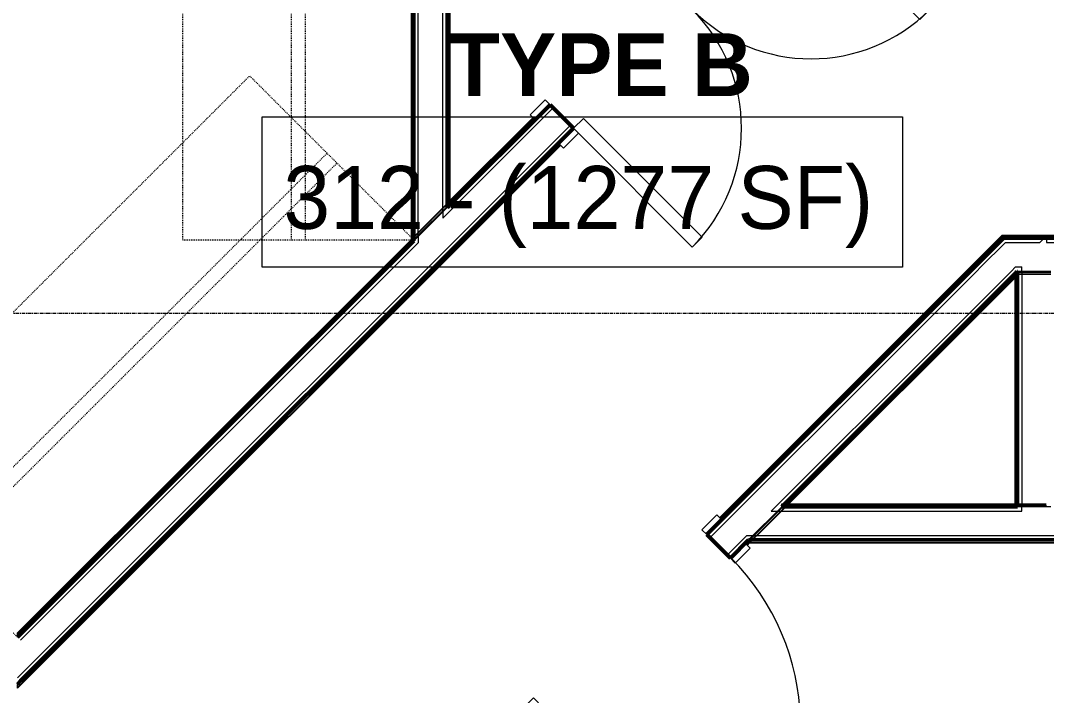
# Model space of a CAD drawing. Header units: inches. Extents: x -4235 to -464, y 9767 to 12347.
# Drawn here: x -2408.5 to -2261.9, y 11792.6 to 11889.1 of the extents above; entities that cross this region are included whole.
import ezdxf

# ---------------------------------------------------------------- set-up
doc = ezdxf.new("R2010")
doc.units = ezdxf.units.IN
doc.header["$MEASUREMENT"] = 0
doc.linetypes.add('Dash', pattern=[0.25, 0.125, -0.125])
doc.linetypes.add('Grid Line 1_2_', pattern=[0.875, 0.5, -0.125, 0.125, -0.125])
for name, color, linetype, lineweight in [('0-1', 170, 'Continuous', 5), ('0-2', 10, 'Continuous', 9), ('A-AREA-IDEN', 2, 'Continuous', 9), ('A-DOOR-1', 7, 'Continuous', 9), ('A-DOOR-2', 130, 'Continuous', 20), ('A-DOOR-FRAM-1', 130, 'Continuous', 20), ('A-WALL-1', 250, 'Continuous', 50), ('A-WALL-2', 50, 'Continuous', 13), ('A-WALL-3', 10, 'Continuous', 9), ('A-WALL-4', 254, 'Continuous', 9), ('A-WALL-5', 7, 'Continuous', 9), ('Q-CASE-HDLN-1', 7, 'Dash', 9), ('S-GRID-1', 1, 'Grid Line 1_2_', 9)]:
    doc.layers.add(name, color=color, linetype=linetype, lineweight=lineweight)
doc.styles.add('Century Gothic', font='ufonts.com_century-gothic.ttf', dxfattribs={"height": 9})
doc.styles.add('Century Gothic_B', font='GOTHICB.TTF', dxfattribs={"height": 9})

# ---------------------------------------------------------------- blocks, each defined once
blk = doc.blocks.new('Basic Wall _ INT - W4BØF - _5_8 GYP - 2X4 WOOD_BATT_ - 5_8 GYP_ - ___-2686741-BACKGROUND - 3RD FLOOR')
at = {"layer": 'A-WALL-3'}
for p, q in [((-2332.85, 11877.01), (-2334.97, 11874.89)), ((-2351.65, 11858.71), (-2347.55, 11862.8)), ((-2347.4, 11862.95), (-2347.35, 11863.01)), ((-2347.35, 11863.01), (-2347.25, 11863.1)), ((-2347.25, 11863.1), (-2347.14, 11863.22)), ((-2347.55, 11862.31), (-2352.3, 11857.56)), ((-2352.3, 11858.06), (-2351.68, 11858.68)), ((-2352.71, 11857.64), (-2352.59, 11857.76)), ((-2352.59, 11857.76), (-2352.5, 11857.85)), ((-2352.5, 11857.85), (-2352.44, 11857.91)), ((-2408.95, 11801.5), (-2408.95, 11801.41)), ((-2408.95, 11801.41), (-2408.95, 11801.2)), ((-2408.95, 11801.2), (-2408.95, 11801.11)), ((-2408.95, 11800.94), (-2408.95, 11800.91))]:
    blk.add_line(p, q, dxfattribs=at)
at = {"layer": 'A-WALL-4'}
for p, q in [((-2334.97, 11874.89), (-2347.55, 11862.31)), ((-2347.14, 11863.22), (-2335.21, 11875.14)), ((-2347.55, 11862.49), (-2351.67, 11858.37)), ((-2351.64, 11858.8), (-2347.55, 11862.89)), ((-2347.4, 11863.04), (-2347.35, 11863.1)), ((-2347.35, 11863.1), (-2347.25, 11863.19)), ((-2347.25, 11863.19), (-2347.14, 11863.31)), ((-2352.3, 11858.14), (-2351.68, 11858.77)), ((-2351.68, 11858.36), (-2352.3, 11857.74)), ((-2408.95, 11801.41), (-2352.71, 11857.64)), ((-2352.3, 11857.56), (-2408.95, 11800.91)), ((-2352.71, 11857.73), (-2352.59, 11857.85)), ((-2352.59, 11857.85), (-2352.5, 11857.94)), ((-2352.5, 11857.94), (-2352.44, 11858))]:
    blk.add_line(p, q, dxfattribs=at)
at = {"layer": 'A-WALL-5'}
for p, q in [((-2335.05, 11874.98), (-2347.55, 11862.49)), ((-2347.14, 11863.31), (-2335.26, 11875.18)), ((-2352.3, 11857.74), (-2408.95, 11801.09)), ((-2408.95, 11801.5), (-2352.71, 11857.73))]:
    blk.add_line(p, q, dxfattribs=at)
at = {"layer": 'A-WALL-5', "flags": 128}
for points in [[(-2408.95, 11801.09), (-2408.95, 11801.12), (-2408.95, 11801.2), (-2408.95, 11801.33), (-2408.95, 11801.5)], [(-2408.95, 11800.97), (-2408.95, 11801), (-2408.95, 11801.03), (-2408.95, 11801.05), (-2408.95, 11801.07), (-2408.95, 11801.08), (-2408.95, 11801.09)]]:
    blk.add_lwpolyline(points, dxfattribs=at)
blk = doc.blocks.new('Basic Wall _ INT - W4BØF - _5_8 GYP - 2X4 WOOD_BATT_ - 5_8 GYP_ - ___-2686742-BACKGROUND - 3RD FLOOR')
at = {"layer": 'A-WALL-3'}
for p, q in [((-2293.42, 11909.72), (-2295.55, 11907.6)), ((-2292.3, 11910.81), (-2292.32, 11910.82)), ((-2292.12, 11910.73), (-2292.18, 11910.76)), ((-2291.97, 11910.67), (-2292.12, 11910.73)), ((-2291.91, 11910.65), (-2291.97, 11910.67)), ((-2329.49, 11873.65), (-2331.61, 11871.53)), ((-2408.95, 11794.19), (-2408.95, 11794.16)), ((-2408.95, 11794), (-2408.95, 11793.91)), ((-2408.95, 11793.9), (-2408.95, 11793.7)), ((-2408.95, 11793.7), (-2408.95, 11793.61))]:
    blk.add_line(p, q, dxfattribs=at)
at = {"layer": 'A-WALL-4'}
for p, q in [((-2292.32, 11910.82), (-2293.42, 11909.72)), ((-2293.18, 11909.47), (-2291.97, 11910.67)), ((-2331.61, 11871.53), (-2408.95, 11794.19)), ((-2408.95, 11793.7), (-2331.36, 11871.29))]:
    blk.add_line(p, q, dxfattribs=at)
at = {"layer": 'A-WALL-5'}
for p, q in [((-2293.34, 11909.63), (-2292.2, 11910.77)), ((-2293.13, 11909.42), (-2291.91, 11910.65)), ((-2408.95, 11794.02), (-2331.52, 11871.44)), ((-2408.95, 11793.61), (-2331.32, 11871.24))]:
    blk.add_line(p, q, dxfattribs=at)
at = {"layer": 'A-WALL-5', "flags": 128}
for points in [[(-2292.28, 11910.8), (-2292.26, 11910.79), (-2292.24, 11910.78), (-2292.22, 11910.78), (-2292.21, 11910.77), (-2292.2, 11910.77), (-2292.2, 11910.77)], [(-2292.2, 11910.77), (-2292.18, 11910.76), (-2292.12, 11910.73), (-2292.03, 11910.7), (-2291.91, 11910.65)], [(-2408.95, 11794.02), (-2408.95, 11794.02), (-2408.95, 11794.03), (-2408.95, 11794.05), (-2408.95, 11794.07), (-2408.95, 11794.1), (-2408.95, 11794.13)], [(-2408.95, 11793.61), (-2408.95, 11793.78), (-2408.95, 11793.91), (-2408.95, 11793.99), (-2408.95, 11794.02)]]:
    blk.add_lwpolyline(points, dxfattribs=at)
blk = doc.blocks.new('OD_CW_Closet - OD_CW_Closet-2069093-BACKGROUND - 3RD FLOOR')
at = {"layer": 'Q-CASE-HDLN-1'}
for p, q in [((0.74, -24), (0.74, 9.27)), ((0.74, 9.27), (80.94, 9.27)), ((80.94, 9.27), (80.94, -24)), ((0.74, -6.37), (80.94, -6.37)), ((0.74, -8.37), (80.94, -8.37)), ((80.94, -24), (0.74, -24))]:
    blk.add_line(p, q, dxfattribs=at)
blk = doc.blocks.new('OD_CW_Closet - OD_CW_Closet-3116680-BACKGROUND - 3RD FLOOR')
at = {"layer": 'Q-CASE-HDLN-1'}
for p, q in [((0.74, -24), (0.74, 9)), ((0.74, 9), (78.86, 9)), ((78.86, 9), (78.86, -24)), ((0.74, -6.5), (78.86, -6.5)), ((0.74, -8.5), (78.86, -8.5)), ((78.86, -24), (0.74, -24))]:
    blk.add_line(p, q, dxfattribs=at)
blk = doc.blocks.new('Basic Wall _ INT - W4BØF - _5_8 GYP - 2X4 WOOD_BATT_ - 5_8 GYP_ - ___-2686743-BACKGROUND - 3RD FLOOR')
at = {"layer": 'A-WALL-3'}
for p, q in [((-2352.3, 11935.77), (-2352.32, 11935.75)), ((-2352.65, 11935.42), (-2352.71, 11935.36)), ((-2352.5, 11935.57), (-2352.65, 11935.42)), ((-2352.44, 11935.63), (-2352.5, 11935.57)), ((-2352.71, 11857.56), (-2352.65, 11857.56)), ((-2352.65, 11857.79), (-2352.65, 11857.67)), ((-2352.65, 11857.62), (-2352.65, 11857.56)), ((-2352.58, 11857.56), (-2352.52, 11857.56)), ((-2352.32, 11857.56), (-2352.3, 11857.56))]:
    blk.add_line(p, q, dxfattribs=at)
at = {"layer": 'A-WALL-4'}
for p, q in [((-2352.3, 11857.56), (-2352.3, 11935.77)), ((-2352.65, 11935.42), (-2352.65, 11857.79)), ((-2352.71, 11857.73), (-2352.71, 11857.61)), ((-2352.62, 11857.56), (-2352.71, 11857.56)), ((-2352.52, 11857.56), (-2352.58, 11857.56)), ((-2352.42, 11857.56), (-2352.44, 11857.56)), ((-2352.36, 11857.56), (-2352.42, 11857.56))]:
    blk.add_line(p, q, dxfattribs=at)
at = {"layer": 'A-WALL-5'}
for p, q in [((-2352.34, 11935.73), (-2352.3, 11935.77)), ((-2352.71, 11935.36), (-2352.71, 11857.73)), ((-2352.42, 11935.65), (-2352.42, 11857.56)), ((-2352.34, 11857.56), (-2352.36, 11857.56)), ((-2352.3, 11857.56), (-2352.34, 11857.56))]:
    blk.add_line(p, q, dxfattribs=at)
at = {"layer": 'A-WALL-5', "flags": 128}
for points in [[(-2352.71, 11935.36), (-2352.59, 11935.48), (-2352.5, 11935.57), (-2352.44, 11935.63), (-2352.42, 11935.65)], [(-2352.42, 11935.65), (-2352.42, 11935.65), (-2352.41, 11935.66), (-2352.4, 11935.67), (-2352.38, 11935.69), (-2352.36, 11935.71), (-2352.34, 11935.73)]]:
    blk.add_lwpolyline(points, dxfattribs=at)
blk = doc.blocks.new('Basic Wall _ INT - W4BØF - _5_8 GYP - 2X4 WOOD_BATT_ - 5_8 GYP_ - ___-2686744-BACKGROUND - 3RD FLOOR')
at = {"layer": 'A-WALL-3'}
for p, q in [((-2347.52, 11932), (-2347.55, 11932.02)), ((-2347.35, 11931.82), (-2347.41, 11931.88)), ((-2347.2, 11931.67), (-2347.34, 11931.82)), ((-2347.14, 11931.61), (-2347.2, 11931.67)), ((-2347.2, 11863.25), (-2347.2, 11863.11)), ((-2347.2, 11863.08), (-2347.2, 11862.97)), ((-2347.2, 11862.95), (-2347.2, 11862.88)), ((-2347.2, 11862.72), (-2347.2, 11862.66)), ((-2347.2, 11862.64), (-2347.2, 11862.31)), ((-2347.55, 11862.31), (-2347.52, 11862.31)), ((-2347.41, 11862.31), (-2347.35, 11862.31)), ((-2347.34, 11862.31), (-2347.2, 11862.31)), ((-2347.2, 11862.31), (-2347.14, 11862.31))]:
    blk.add_line(p, q, dxfattribs=at)
at = {"layer": 'A-WALL-4'}
for p, q in [((-2347.55, 11862.31), (-2347.55, 11932.02)), ((-2347.2, 11931.67), (-2347.2, 11863.25)), ((-2347.14, 11863.31), (-2347.14, 11863.17)), ((-2347.14, 11863.14), (-2347.14, 11863.03)), ((-2347.14, 11863.01), (-2347.14, 11862.94)), ((-2347.14, 11862.78), (-2347.14, 11862.72)), ((-2347.14, 11862.7), (-2347.14, 11862.31)), ((-2347.51, 11862.31), (-2347.55, 11862.31)), ((-2347.45, 11862.31), (-2347.51, 11862.31)), ((-2347.43, 11862.31), (-2347.45, 11862.31)), ((-2347.42, 11862.31), (-2347.43, 11862.31)), ((-2347.42, 11862.31), (-2347.42, 11862.43)), ((-2347.25, 11862.31), (-2347.42, 11862.31)), ((-2347.14, 11862.31), (-2347.25, 11862.31))]:
    blk.add_line(p, q, dxfattribs=at)
at = {"layer": 'A-WALL-5'}
for p, q in [((-2347.42, 11862.43), (-2347.42, 11931.9)), ((-2347.14, 11931.61), (-2347.14, 11863.31))]:
    blk.add_line(p, q, dxfattribs=at)
at = {"layer": 'A-WALL-5', "flags": 128}
for points in [[(-2347.51, 11931.98), (-2347.48, 11931.96), (-2347.46, 11931.94), (-2347.45, 11931.92), (-2347.43, 11931.91), (-2347.43, 11931.9), (-2347.42, 11931.9)], [(-2347.42, 11931.9), (-2347.4, 11931.88), (-2347.35, 11931.82), (-2347.25, 11931.73), (-2347.14, 11931.61)]]:
    blk.add_lwpolyline(points, dxfattribs=at)
blk = doc.blocks.new('SWING - DOUBLE - FLUSH - 4-0 x 6-8 - DUMMY-3207495-BACKGROUND - 3RD FLOOR')
at = {"layer": 'A-DOOR-1'}
for p, q in [((-27, 2.375), (-27, 3.375)), ((-27, 3.375), (-24, 3.375)), ((-24, 3.375), (-24, 2.375)), ((24, 2.375), (24, 3.375)), ((24, 3.375), (27, 3.375)), ((27, 3.375), (27, 2.375)), ((-24, 2.375), (-27, 2.375)), ((27, 2.375), (24, 2.375)), ((-27, -2.375), (-24, -2.375)), ((-27, -3.375), (-27, -2.375)), ((-24, -2.375), (-24, -3.375)), ((24, -2.375), (27, -2.375)), ((24, -3.375), (24, -2.375)), ((27, -2.375), (27, -3.375)), ((-24, -3.375), (-27, -3.375)), ((27, -3.375), (24, -3.375))]:
    blk.add_line(p, q, dxfattribs=at)
for centre, start, end in [((-24, -2.375), 270, 0), ((24, -2.375), 180, 270)]:
    blk.add_arc(centre, 24, start, end, dxfattribs=at)
at = {"layer": 'A-DOOR-2'}
for p, q in [((-22, -2.375), (-24, -2.375)), ((-22, -26.375), (-22, -2.375)), ((22, -2.375), (24, -2.375)), ((22, -26.375), (22, -2.375)), ((-24, -3.375), (-24, -26.375)), ((24, -3.375), (24, -26.375)), ((-24, -26.375), (-22, -26.375)), ((24, -26.375), (22, -26.375))]:
    blk.add_line(p, q, dxfattribs=at)
blk = doc.blocks.new('Basic Wall _ INT - W4BØF - _5_8 GYP - 2X4 WOOD_BATT_ - 5_8 GYP_ - ___-2694724-BACKGROUND - 3RD FLOOR')
at = {"layer": 'A-WALL-3'}
for p, q in [((-2268.22, 11858.37), (-2268.2, 11858.31)), ((-2268.2, 11858.31), (-2268.14, 11858.16)), ((-2268.13, 11858.16), (-2268.11, 11858.09)), ((-2268.06, 11857.98), (-2268.05, 11857.95))]:
    blk.add_line(p, q, dxfattribs=at)
at = {"layer": 'A-WALL-4'}
for p, q in [((-2268.2, 11858.31), (-2243.94, 11858.31)), ((-2243.53, 11857.95), (-2268.05, 11857.95))]:
    blk.add_line(p, q, dxfattribs=at)
at = {"layer": 'A-WALL-5'}
for p, q in [((-2268.22, 11858.37), (-2243.94, 11858.37)), ((-2243.52, 11858.08), (-2268.1, 11858.08))]:
    blk.add_line(p, q, dxfattribs=at)
at = {"layer": 'A-WALL-5', "flags": 128}
for points in [[(-2268.1, 11858.08), (-2268.11, 11858.1), (-2268.13, 11858.16), (-2268.17, 11858.25), (-2268.22, 11858.37)], [(-2268.07, 11858), (-2268.08, 11858.02), (-2268.09, 11858.04), (-2268.09, 11858.06), (-2268.1, 11858.07), (-2268.1, 11858.08), (-2268.1, 11858.08)]]:
    blk.add_lwpolyline(points, dxfattribs=at)
blk = doc.blocks.new('Basic Wall _ INT - W4BØF - _5_8 GYP - 2X4 WOOD_BATT_ - 5_8 GYP_ - ___-2694723-BACKGROUND - 3RD FLOOR')
at = {"layer": 'A-WALL-3'}
for p, q in [((-2266.08, 11853.2), (-2266.07, 11853.18)), ((-2261.29, 11853.2), (-2266.04, 11853.2)), ((-2266.03, 11853.06), (-2266, 11853)), ((-2266, 11853), (-2265.94, 11852.85)), ((-2265.94, 11852.85), (-2265.91, 11852.79)), ((-2265.94, 11852.85), (-2265.41, 11852.85)), ((-2265.37, 11852.85), (-2261.29, 11852.85))]:
    blk.add_line(p, q, dxfattribs=at)
at = {"layer": 'A-WALL-4'}
for p, q in [((-2266.03, 11853.08), (-2265.41, 11853.08)), ((-2265.91, 11852.79), (-2265.41, 11852.79)), ((-2265.4, 11853.08), (-2261.29, 11853.08)), ((-2265.37, 11852.79), (-2261.29, 11852.79))]:
    blk.add_line(p, q, dxfattribs=at)
at = {"layer": 'A-WALL-4', "flags": 128}
for points in [[(-2266.04, 11853.09), (-2266.04, 11853.1), (-2266.05, 11853.12), (-2266.06, 11853.14)], [(-2266.03, 11853.08), (-2266.03, 11853.08), (-2266.04, 11853.09)], [(-2265.91, 11852.79), (-2265.96, 11852.91), (-2266, 11853), (-2266.02, 11853.06), (-2266.03, 11853.08)]]:
    blk.add_lwpolyline(points, dxfattribs=at)
at = {"layer": 'A-WALL-5'}
blk.add_line((-2266.06, 11853.14), (-2266.07, 11853.16), dxfattribs=at)
blk = doc.blocks.new('Basic Wall _ INT - W4BØF - _5_8 GYP - 2X4 WOOD_BATT_ - 5_8 GYP_ - ___-2694725-BACKGROUND - 3RD FLOOR')
at = {"layer": 'A-WALL-3'}
for p, q in [((-2304.48, 11814.8), (-2304.48, 11814.78)), ((-2304.48, 11814.7), (-2304.48, 11814.72)), ((-2304.48, 11814.6), (-2304.48, 11814.52)), ((-2304.48, 11814.51), (-2304.48, 11814.45)), ((-2304.48, 11814.45), (-2304.48, 11814.39)), ((-2304.48, 11814.45), (-2304.42, 11814.45)), ((-2304.41, 11814.45), (-2304.25, 11814.45))]:
    blk.add_line(p, q, dxfattribs=at)
at = {"layer": 'A-WALL-4'}
for p, q in [((-2258.07, 11814.8), (-2304.48, 11814.8)), ((-2304.48, 11814.72), (-2304.48, 11814.74)), ((-2304.48, 11814.69), (-2304.48, 11814.7)), ((-2304.48, 11814.68), (-2304.48, 11814.69)), ((-2304.48, 11814.66), (-2304.48, 11814.68)), ((-2304.48, 11814.68), (-2304.48, 11814.68)), ((-2304.48, 11814.52), (-2304.48, 11814.6)), ((-2304.48, 11814.39), (-2304.48, 11814.51)), ((-2304.47, 11814.39), (-2304.31, 11814.39)), ((-2304.25, 11814.45), (-2258.07, 11814.45))]:
    blk.add_line(p, q, dxfattribs=at)
at = {"layer": 'A-WALL-5'}
for p, q in [((-2304.48, 11814.76), (-2304.48, 11814.8)), ((-2304.48, 11814.74), (-2304.48, 11814.76)), ((-2304.48, 11814.68), (-2258.07, 11814.68)), ((-2304.31, 11814.39), (-2258.07, 11814.39))]:
    blk.add_line(p, q, dxfattribs=at)
blk = doc.blocks.new('Basic Wall _ INT - W4BØF - _5_8 GYP - 2X4 WOOD_BATT_ - 5_8 GYP_ - ___-2694726-BACKGROUND - 3RD FLOOR')
at = {"layer": 'A-WALL-3'}
for p, q in [((-2299.73, 11819.97), (-2299.73, 11819.91)), ((-2299.73, 11819.91), (-2299.73, 11819.76)), ((-2299.73, 11819.91), (-2299.4, 11819.91)), ((-2299.73, 11819.76), (-2299.73, 11819.69)), ((-2299.73, 11819.58), (-2299.73, 11819.55)), ((-2299.38, 11819.91), (-2299.32, 11819.91)), ((-2299.16, 11819.91), (-2299.1, 11819.91)), ((-2299.07, 11819.91), (-2298.97, 11819.91)), ((-2298.93, 11819.91), (-2298.8, 11819.91)), ((-2266.45, 11819.91), (-2266.33, 11819.91)), ((-2266.33, 11819.91), (-2266.24, 11819.91)), ((-2266.24, 11819.91), (-2266.18, 11819.91)), ((-2266.04, 11819.91), (-2261.95, 11819.91)), ((-2261.29, 11819.55), (-2266.04, 11819.55))]:
    blk.add_line(p, q, dxfattribs=at)
at = {"layer": 'A-WALL-4'}
for p, q in [((-2299.73, 11819.68), (-2299.73, 11819.97)), ((-2299.73, 11819.97), (-2299.34, 11819.97)), ((-2299.32, 11819.97), (-2299.26, 11819.97)), ((-2299.1, 11819.97), (-2299.03, 11819.97)), ((-2299.01, 11819.97), (-2298.9, 11819.97)), ((-2298.87, 11819.97), (-2298.73, 11819.97)), ((-2266.45, 11819.97), (-2266.33, 11819.97)), ((-2266.33, 11819.97), (-2266.24, 11819.97)), ((-2266.24, 11819.97), (-2266.18, 11819.97)), ((-2266.04, 11819.97), (-2261.95, 11819.97)), ((-2299.61, 11819.68), (-2299.73, 11819.68)), ((-2299.73, 11819.6), (-2299.73, 11819.68)), ((-2299.73, 11819.55), (-2299.73, 11819.6)), ((-2266.04, 11819.55), (-2299.73, 11819.55)), ((-2298.8, 11819.91), (-2266.45, 11819.91)), ((-2261.92, 11819.68), (-2266.04, 11819.68))]:
    blk.add_line(p, q, dxfattribs=at)
at = {"layer": 'A-WALL-5'}
for p, q in [((-2298.73, 11819.97), (-2266.45, 11819.97)), ((-2266.04, 11819.68), (-2299.61, 11819.68))]:
    blk.add_line(p, q, dxfattribs=at)
blk = doc.blocks.new('Basic Wall _ INT - W4BØF - _5_8 GYP - 2X4 WOOD_BATT_ - 5_8 GYP_ - ___-2694730-BACKGROUND - 3RD FLOOR')
at = {"layer": 'A-WALL-3'}
for p, q in [((-2266.33, 11852.46), (-2266.45, 11852.34)), ((-2266.24, 11852.55), (-2266.33, 11852.46)), ((-2266.18, 11852.61), (-2266.24, 11852.55)), ((-2266.07, 11853.18), (-2266.08, 11853.2)), ((-2265.94, 11852.85), (-2266.04, 11852.76)), ((-2266, 11853), (-2266.03, 11853.06)), ((-2265.94, 11852.85), (-2266, 11853)), ((-2265.91, 11852.79), (-2265.94, 11852.85)), ((-2298.83, 11819.97), (-2298.94, 11819.85)), ((-2304.48, 11814.8), (-2299.73, 11819.55)), ((-2299.86, 11818.93), (-2303.36, 11815.43)), ((-2299.24, 11819.55), (-2299.85, 11818.94)), ((-2299.04, 11819.76), (-2299.09, 11819.7)), ((-2298.94, 11819.85), (-2299.03, 11819.76)), ((-2307.08, 11812.21), (-2304.96, 11814.33)), ((-2304.28, 11814.51), (-2304.37, 11814.42)), ((-2304.19, 11814.6), (-2304.28, 11814.51)), ((-2304.13, 11814.66), (-2304.19, 11814.6)), ((-2303.37, 11815.42), (-2303.99, 11814.8))]:
    blk.add_line(p, q, dxfattribs=at)
at = {"layer": 'A-WALL-4'}
for p, q in [((-2299.73, 11819.55), (-2266.08, 11853.2)), ((-2266.45, 11852.34), (-2298.83, 11819.97)), ((-2266.33, 11852.37), (-2266.45, 11852.25)), ((-2266.24, 11852.46), (-2266.33, 11852.37)), ((-2266.18, 11852.52), (-2266.24, 11852.47)), ((-2266.06, 11853.14), (-2266.05, 11853.12)), ((-2265.91, 11852.79), (-2266.04, 11852.67)), ((-2298.74, 11819.97), (-2298.85, 11819.85)), ((-2303.66, 11815.45), (-2300.18, 11818.93)), ((-2299.77, 11818.93), (-2303.27, 11815.43)), ((-2300.18, 11818.93), (-2299.56, 11819.55)), ((-2299.15, 11819.55), (-2299.76, 11818.94)), ((-2298.95, 11819.76), (-2299, 11819.7)), ((-2298.86, 11819.85), (-2298.95, 11819.76)), ((-2304.96, 11814.33), (-2304.48, 11814.8)), ((-2304.4, 11814.39), (-2304.71, 11814.08)), ((-2304.31, 11814.8), (-2303.68, 11815.43)), ((-2304.19, 11814.51), (-2304.28, 11814.42)), ((-2304.1, 11814.6), (-2304.19, 11814.51)), ((-2304.04, 11814.66), (-2304.1, 11814.6)), ((-2303.28, 11815.42), (-2303.9, 11814.8))]:
    blk.add_line(p, q, dxfattribs=at)
at = {"layer": 'A-WALL-4', "flags": 128}
for points in [[(-2266.05, 11853.12), (-2266.04, 11853.1), (-2266.04, 11853.09), (-2266.03, 11853.08), (-2266.03, 11853.08)], [(-2266.03, 11853.08), (-2266.02, 11853.06), (-2266, 11853), (-2265.96, 11852.91), (-2265.91, 11852.79)]]:
    blk.add_lwpolyline(points, dxfattribs=at)
at = {"layer": 'A-WALL-5'}
for p, q in [((-2299.56, 11819.55), (-2266.04, 11853.08)), ((-2266.45, 11852.25), (-2298.73, 11819.97)), ((-2266.07, 11853.16), (-2266.06, 11853.14)), ((-2304.87, 11814.24), (-2304.31, 11814.8)), ((-2304.28, 11814.42), (-2304.67, 11814.03))]:
    blk.add_line(p, q, dxfattribs=at)
blk = doc.blocks.new('Basic Wall _ INT - W4BØF - _5_8 GYP - 2X4 WOOD_BATT_ - 5_8 GYP_ - ___-2694729-BACKGROUND - 3RD FLOOR')
at = {"layer": 'A-WALL-3'}
for p, q in [((-2268.2, 11858.31), (-2268.22, 11858.37)), ((-2268.14, 11858.16), (-2268.2, 11858.31)), ((-2268.11, 11858.09), (-2268.13, 11858.16)), ((-2268.05, 11857.95), (-2268.06, 11857.98)), ((-2310.44, 11815.56), (-2308.32, 11817.69))]:
    blk.add_line(p, q, dxfattribs=at)
at = {"layer": 'A-WALL-4'}
for p, q in [((-2268.2, 11858.31), (-2308.57, 11817.93)), ((-2308.32, 11817.69), (-2268.05, 11857.95))]:
    blk.add_line(p, q, dxfattribs=at)
at = {"layer": 'A-WALL-5'}
for p, q in [((-2268.22, 11858.37), (-2308.61, 11817.98)), ((-2268.1, 11858.08), (-2308.41, 11817.77))]:
    blk.add_line(p, q, dxfattribs=at)
at = {"layer": 'A-WALL-5', "flags": 128}
for points in [[(-2268.22, 11858.37), (-2268.17, 11858.25), (-2268.13, 11858.16), (-2268.11, 11858.1), (-2268.1, 11858.08)], [(-2268.1, 11858.08), (-2268.1, 11858.08), (-2268.1, 11858.07), (-2268.09, 11858.06), (-2268.09, 11858.04), (-2268.08, 11858.02), (-2268.07, 11858)]]:
    blk.add_lwpolyline(points, dxfattribs=at)
blk = doc.blocks.new('SWING - SINGLE - FLUSH - 2-10 x 6-8 - PRIVACY-3199407-BACKGROUND - 3RD FLOOR')
at = {"layer": 'A-DOOR-1'}
blk.add_arc((17, 2.37), 34.07, 93.3657, 180, dxfattribs=at)
at = {"layer": 'A-DOOR-2'}
for p, q in [((15, 2.37), (15, 36.38)), ((17, 36.38), (15, 36.38)), ((17, 2.37), (17, 36.38)), ((17, 2.37), (15, 2.37))]:
    blk.add_line(p, q, dxfattribs=at)
at = {"layer": 'A-DOOR-FRAM-1'}
for p, q in [((-17, 3.37), (-20, 3.37)), ((-20, 3.37), (-20, 2.37)), ((-17, 2.37), (-17, 3.37)), ((20, 3.37), (17, 3.37)), ((17, 3.37), (17, 2.37)), ((20, 2.37), (20, 3.37)), ((-20, 2.37), (-17, 2.37)), ((17, 2.37), (20, 2.37)), ((-17, -2.38), (-20, -2.38)), ((-20, -2.38), (-20, -3.38)), ((-17, -3.38), (-17, -2.38)), ((20, -2.38), (17, -2.38)), ((17, -2.38), (17, -3.38)), ((20, -3.38), (20, -2.38)), ((-20, -3.38), (-17, -3.38)), ((17, -3.38), (20, -3.38))]:
    blk.add_line(p, q, dxfattribs=at)
blk = doc.blocks.new('Basic Wall _ INT - W4BØF - _5_8 GYP - 2X4 WOOD_BATT_ - 5_8 GYP_ - ___-3211125-BACKGROUND - 3RD FLOOR')
at = {"layer": 'A-WALL-3'}
for p, q in [((-2266.39, 11853.2), (-2266.45, 11853.2)), ((-2266.45, 11853.2), (-2266.33, 11853.2)), ((-2266.24, 11853.2), (-2266.39, 11853.2)), ((-2266.39, 11853.2), (-2266.39, 11852.84)), ((-2266.39, 11852.7), (-2266.39, 11852.62)), ((-2266.39, 11852.62), (-2266.39, 11852.49)), ((-2266.39, 11852.49), (-2266.39, 11852.32)), ((-2266.33, 11853.2), (-2266.24, 11853.2)), ((-2266.18, 11853.2), (-2266.24, 11853.2)), ((-2266.24, 11853.2), (-2266.18, 11853.2)), ((-2266.18, 11853.2), (-2266.16, 11853.2)), ((-2266.16, 11853.2), (-2266.14, 11853.2)), ((-2266.14, 11853.2), (-2266.12, 11853.2)), ((-2266.12, 11853.2), (-2266.08, 11853.2)), ((-2266.04, 11853.2), (-2266.06, 11853.2)), ((-2266.39, 11819.97), (-2266.39, 11819.88)), ((-2266.24, 11819.55), (-2266.45, 11819.55)), ((-2266.45, 11819.55), (-2266.39, 11819.55)), ((-2266.39, 11819.85), (-2266.39, 11819.78)), ((-2266.39, 11819.76), (-2266.39, 11819.71)), ((-2266.39, 11819.55), (-2266.24, 11819.55)), ((-2266.16, 11819.55), (-2266.24, 11819.55)), ((-2266.24, 11819.55), (-2266.18, 11819.55)), ((-2266.14, 11819.55), (-2266.16, 11819.55)), ((-2266.16, 11819.55), (-2266.16, 11819.55)), ((-2266.12, 11819.55), (-2266.14, 11819.55)), ((-2266.1, 11819.55), (-2266.12, 11819.55)), ((-2266.06, 11819.55), (-2266.04, 11819.55))]:
    blk.add_line(p, q, dxfattribs=at)
at = {"layer": 'A-WALL-4'}
for p, q in [((-2266.45, 11853.2), (-2266.45, 11852.78)), ((-2266.45, 11852.63), (-2266.45, 11852.55)), ((-2266.45, 11852.55), (-2266.45, 11852.42)), ((-2266.45, 11852.42), (-2266.45, 11852.26)), ((-2266.39, 11852.32), (-2266.39, 11819.97)), ((-2266.16, 11853.2), (-2266.16, 11853.13)), ((-2266.08, 11853.2), (-2266.04, 11853.2)), ((-2266.04, 11819.55), (-2266.04, 11853.2)), ((-2266.45, 11819.97), (-2266.45, 11819.88)), ((-2266.45, 11819.85), (-2266.45, 11819.78)), ((-2266.45, 11819.76), (-2266.45, 11819.71)), ((-2266.08, 11819.55), (-2266.1, 11819.55)), ((-2266.04, 11819.55), (-2266.08, 11819.55))]:
    blk.add_line(p, q, dxfattribs=at)
at = {"layer": 'A-WALL-5'}
for p, q in [((-2266.45, 11852.25), (-2266.45, 11819.97)), ((-2266.16, 11853.13), (-2266.16, 11819.55))]:
    blk.add_line(p, q, dxfattribs=at)
blk = doc.blocks.new('CTR - 1st Phase - Unit Layouts_rvt-2-BACKGROUND - 3RD FLOOR')
at = {"layer": 'A-WALL-1'}
for p, q in [((-2352.3, 11935.77), (-2352.3, 11857.56)), ((-2347.55, 11862.31), (-2347.55, 11932.02)), ((-2332.85, 11877.01), (-2347.55, 11862.31)), ((-2329.49, 11873.65), (-2332.85, 11877.01)), ((-2405.59, 11797.55), (-2329.49, 11873.65)), ((-2352.3, 11857.56), (-2408.95, 11800.91)), ((-2268.68, 11857.33), (-2272.8, 11853.2)), ((-2268.05, 11857.95), (-2268.68, 11857.33)), ((-2243.53, 11857.95), (-2268.05, 11857.95)), ((-2272.8, 11853.2), (-2310.44, 11815.56)), ((-2299.73, 11819.55), (-2266.08, 11853.2)), ((-2266.08, 11853.2), (-2266.04, 11853.2)), ((-2266.04, 11853.2), (-2266.04, 11819.55)), ((-2266.04, 11819.55), (-2299.73, 11819.55)), ((-2310.44, 11815.56), (-2307.08, 11812.21)), ((-2307.08, 11812.21), (-2304.48, 11814.8)), ((-2304.48, 11814.8), (-2256.32, 11814.8)), ((-2408.51, 11794.64), (-2405.59, 11797.55)), ((-2408.95, 11794.19), (-2408.51, 11794.64))]:
    blk.add_line(p, q, dxfattribs=at)
at = {"layer": 'A-WALL-2'}
for p, q in [((-2351.67, 11858.18), (-2351.67, 11936.4)), ((-2348.17, 11861.68), (-2348.17, 11932.65)), ((-2332.4, 11876.57), (-2348.17, 11860.8)), ((-2329.93, 11874.1), (-2406.03, 11797.99)), ((-2348.17, 11861.68), (-2348.17, 11860.8)), ((-2351.67, 11858.18), (-2351.67, 11857.3)), ((-2351.67, 11857.3), (-2408.51, 11800.47)), ((-2271.29, 11853.83), (-2267.79, 11857.33)), ((-2267.79, 11857.33), (-2262.84, 11857.33)), ((-2262.84, 11857.33), (-2262.22, 11857.95)), ((-2261.91, 11857.95), (-2261.91, 11857.33)), ((-2261.91, 11857.33), (-2247.06, 11857.33)), ((-2271.92, 11853.2), (-2271.29, 11853.83)), ((-2266.97, 11853.2), (-2266.34, 11853.83)), ((-2266.34, 11853.83), (-2265.41, 11853.83)), ((-2265.41, 11853.2), (-2265.41, 11853.83)), ((-2271.92, 11853.2), (-2282.45, 11842.67)), ((-2266.97, 11853.2), (-2277.5, 11842.67)), ((-2265.41, 11853.2), (-2265.41, 11819.55)), ((-2282.45, 11842.67), (-2310, 11815.12)), ((-2277.5, 11842.67), (-2301.24, 11818.93)), ((-2301.24, 11818.93), (-2300.36, 11818.93)), ((-2300.36, 11818.93), (-2265.41, 11818.93)), ((-2265.41, 11818.93), (-2265.41, 11819.55)), ((-2304.74, 11815.43), (-2307.52, 11812.65)), ((-2304.74, 11815.43), (-2303.86, 11815.43)), ((-2303.86, 11815.43), (-2256.32, 11815.43)), ((-2406.03, 11797.99), (-2406.47, 11797.55)), ((-2406.47, 11797.55), (-2408.95, 11795.08))]:
    blk.add_line(p, q, dxfattribs=at)
at = {"layer": 'A-WALL-3'}
for p, q in [((-2352.3, 11935.77), (-2352.3, 11858.14)), ((-2347.55, 11862.89), (-2347.55, 11932.02)), ((-2332.85, 11877.01), (-2334.97, 11874.89)), ((-2334.97, 11874.89), (-2347.14, 11862.72)), ((-2331.61, 11871.53), (-2329.49, 11873.65)), ((-2405.59, 11797.55), (-2331.61, 11871.53)), ((-2347.55, 11862.76), (-2347.55, 11862.89)), ((-2347.55, 11862.62), (-2347.55, 11862.73)), ((-2347.55, 11862.53), (-2347.55, 11862.6)), ((-2347.35, 11862.51), (-2347.4, 11862.45)), ((-2347.25, 11862.6), (-2347.35, 11862.51)), ((-2347.14, 11862.72), (-2347.25, 11862.6)), ((-2347.55, 11862.31), (-2347.55, 11862.37)), ((-2352.3, 11858.14), (-2352.3, 11858.02)), ((-2352.3, 11857.56), (-2408.95, 11800.91)), ((-2352.3, 11857.98), (-2352.3, 11857.88)), ((-2352.3, 11857.85), (-2352.3, 11857.79)), ((-2352.3, 11857.62), (-2352.3, 11857.56)), ((-2272.8, 11853.2), (-2268.05, 11857.95)), ((-2243.94, 11857.95), (-2268.05, 11857.95)), ((-2272.8, 11853.2), (-2308.32, 11817.69)), ((-2299.32, 11819.97), (-2266.45, 11852.84)), ((-2266.45, 11852.84), (-2266.33, 11852.96)), ((-2266.33, 11852.96), (-2266.24, 11853.05)), ((-2266.24, 11853.05), (-2266.18, 11853.11)), ((-2266.04, 11853.05), (-2266.04, 11852.97)), ((-2266.04, 11852.97), (-2266.04, 11852.84)), ((-2266.04, 11852.84), (-2266.04, 11852.67)), ((-2266.04, 11852.67), (-2266.04, 11819.97)), ((-2299.44, 11819.85), (-2299.32, 11819.97)), ((-2266.04, 11819.97), (-2266.04, 11819.88)), ((-2299.67, 11819.55), (-2299.73, 11819.55)), ((-2299.59, 11819.7), (-2299.53, 11819.76)), ((-2299.53, 11819.76), (-2299.44, 11819.85)), ((-2299.45, 11819.55), (-2299.51, 11819.55)), ((-2299.32, 11819.55), (-2299.42, 11819.55)), ((-2299.15, 11819.55), (-2299.29, 11819.55)), ((-2266.45, 11819.55), (-2299.15, 11819.55)), ((-2266.18, 11819.55), (-2266.45, 11819.55)), ((-2266.04, 11819.85), (-2266.04, 11819.78)), ((-2266.04, 11819.76), (-2266.04, 11819.71)), ((-2308.32, 11817.69), (-2310.44, 11815.56)), ((-2307.08, 11812.21), (-2304.96, 11814.33)), ((-2304.96, 11814.33), (-2304.48, 11814.8)), ((-2304.48, 11814.8), (-2304.42, 11814.8)), ((-2304.27, 11814.8), (-2304.2, 11814.8)), ((-2304.19, 11814.8), (-2304.07, 11814.8)), ((-2304.06, 11814.8), (-2303.9, 11814.8)), ((-2303.9, 11814.8), (-2258.07, 11814.8)), ((-2405.59, 11797.55), (-2408.95, 11794.19))]:
    blk.add_line(p, q, dxfattribs=at)
at = {"layer": 'A-WALL-4'}
for p, q in [((-2332.85, 11877.01), (-2329.49, 11873.65)), ((-2307.08, 11812.21), (-2310.44, 11815.56))]:
    blk.add_line(p, q, dxfattribs=at)
at = {"layer": 'A-WALL-5'}
blk.add_line((-2261.91, 11857.95), (-2262.22, 11857.95), dxfattribs=at)
at = {"layer": '0-2'}
for name, p, rotation in [('OD_CW_Closet - OD_CW_Closet-3116680-BACKGROUND - 3RD FLOOR', (-2376.3, 11856.91), 89.99999999999912), ('SWING - DOUBLE - FLUSH - 4-0 x 6-8 - DUMMY-3207495-BACKGROUND - 3RD FLOOR', (-2314.2, 11892.3), 45.00000000009029), ('OD_CW_Closet - OD_CW_Closet-2069093-BACKGROUND - 3RD FLOOR', (-2426.44, 11817.36), 44.99999999999633), ('SWING - SINGLE - FLUSH - 2-10 x 6-8 - PRIVACY-3199407-BACKGROUND - 3RD FLOOR', (-2320.78, 11801.86), 225.0000000000975)]:
    blk.add_blockref(name, p, dxfattribs=dict(at, rotation=rotation))
for name in ['Basic Wall _ INT - W4BØF - _5_8 GYP - 2X4 WOOD_BATT_ - 5_8 GYP_ - ___-2686743-BACKGROUND - 3RD FLOOR', 'Basic Wall _ INT - W4BØF - _5_8 GYP - 2X4 WOOD_BATT_ - 5_8 GYP_ - ___-2686744-BACKGROUND - 3RD FLOOR', 'Basic Wall _ INT - W4BØF - _5_8 GYP - 2X4 WOOD_BATT_ - 5_8 GYP_ - ___-2686742-BACKGROUND - 3RD FLOOR', 'Basic Wall _ INT - W4BØF - _5_8 GYP - 2X4 WOOD_BATT_ - 5_8 GYP_ - ___-2686741-BACKGROUND - 3RD FLOOR', 'Basic Wall _ INT - W4BØF - _5_8 GYP - 2X4 WOOD_BATT_ - 5_8 GYP_ - ___-2694729-BACKGROUND - 3RD FLOOR', 'Basic Wall _ INT - W4BØF - _5_8 GYP - 2X4 WOOD_BATT_ - 5_8 GYP_ - ___-2694724-BACKGROUND - 3RD FLOOR', 'Basic Wall _ INT - W4BØF - _5_8 GYP - 2X4 WOOD_BATT_ - 5_8 GYP_ - ___-2694730-BACKGROUND - 3RD FLOOR', 'Basic Wall _ INT - W4BØF - _5_8 GYP - 2X4 WOOD_BATT_ - 5_8 GYP_ - ___-3211125-BACKGROUND - 3RD FLOOR', 'Basic Wall _ INT - W4BØF - _5_8 GYP - 2X4 WOOD_BATT_ - 5_8 GYP_ - ___-2694723-BACKGROUND - 3RD FLOOR', 'Basic Wall _ INT - W4BØF - _5_8 GYP - 2X4 WOOD_BATT_ - 5_8 GYP_ - ___-2694726-BACKGROUND - 3RD FLOOR', 'Basic Wall _ INT - W4BØF - _5_8 GYP - 2X4 WOOD_BATT_ - 5_8 GYP_ - ___-2694725-BACKGROUND - 3RD FLOOR']:
    blk.add_blockref(name, (0, 0), dxfattribs=at)

msp = doc.modelspace()

# ---------------------------------------------------------------- linework, layer by layer
at = {"layer": 'A-AREA-IDEN', "flags": 128}
msp.add_lwpolyline([(-2373.96, 11875.27), (-2282.47, 11875.27), (-2282.47, 11853.78), (-2373.96, 11853.78)], close=True, dxfattribs=at)
at = {"layer": 'S-GRID-1'}
msp.add_line((-464.45, 11847.19), (-4185.7, 11847.19), dxfattribs=at)

# ---------------------------------------------------------------- block references
at = {"layer": '0-1'}
msp.add_blockref('CTR - 1st Phase - Unit Layouts_rvt-2-BACKGROUND - 3RD FLOOR', (0, 0), dxfattribs=at)

# ---------------------------------------------------------------- texts
at = {"layer": 'A-AREA-IDEN', "char_height": 9, "attachment_point": 1}
for s, insert, width, style in [('TYPE B', (-2347.34, 11887.25), 46.359, 'Century Gothic_B'), ('312 - (1277 SF)', (-2370.96, 11868.27), 103.323, 'Century Gothic')]:
    msp.add_mtext(s, dxfattribs=dict(at, insert=insert, width=width, style=style))

doc.saveas('drawing.dxf')
